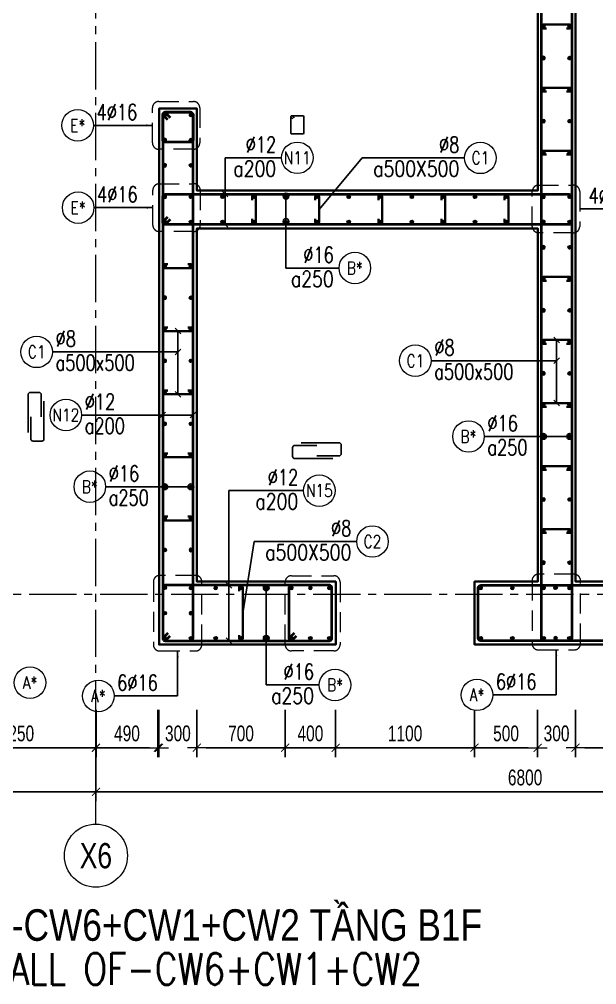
# Model space of a CAD drawing. Header units: millimetres. Extents: x 931337 to 1117500, y 19732 to 157199.
# Drawn here: x 1089556 to 1094130, y 134478 to 142132 of the extents above; entities that cross this region are included whole.
import ezdxf
from ezdxf.enums import TextEntityAlignment as Align

# ---------------------------------------------------------------- set-up
doc = ezdxf.new("R2010")
doc.units = ezdxf.units.MM
doc.header["$MEASUREMENT"] = 0
doc.linetypes.add('HIDDEN2', pattern=[4.7625, 3.175, -1.5875])
doc.linetypes.add('OF_Grid_1$0$CENTER2', pattern=[1.125, 0.75, -0.125, 0.125, -0.125])
doc.layers.get('0').update_dxf_attribs({"lineweight": 20})
doc.layers.get('Defpoints').update_dxf_attribs({"color": 151, "lineweight": 9})
for name, color, linetype, lineweight in [('KC-LEADER', 153, 'Continuous', 18), ('KC-THEP', 6, 'Continuous', 40), ('NDC_S_ANNO', 7, 'Continuous', 20), ('NDC_S_DIM', 1, 'Continuous', 15), ('NDC_S_ENG TITLE', 3, 'Continuous', 20), ('NDC_S_HIDDEN', 8, 'HIDDEN2', 13), ('NDC_S_LEADER', 1, 'Continuous', 15), ('NDC_S_REBAR', 4, 'Continuous', 35), ('NDC_S_STIRRUP', 4, 'Continuous', 40), ('NDC_S_TEXT SYMBOL', 7, 'Continuous', 20), ('NDC_S_VN TEXT', 7, 'Continuous', 20), ('NDC_S_VN TITLE', 6, 'Continuous', 35), ('NDC_S_WALL', 6, 'Continuous', 35), ('OF_Grid_1$0$NDC_S_AXIS', 5, 'OF_Grid_1$0$CENTER2', 13), ('OF_Grid_1$0$NDC_S_SYMBOL', 1, 'Continuous', 15), ('OF_Grid_1$0$NDC_S_TEXT SYMBOL', 7, 'Continuous', 20)]:
    doc.layers.add(name, color=color, linetype=linetype, lineweight=lineweight)
doc.layers.add('Leader', color=6, linetype='Continuous')
doc.layers.add('Ligature', color=1, linetype='Continuous')
doc.styles.add('NDC_ANNO', font='', dxfattribs={"width": 0.8})
doc.styles.add('NDC_ARIAL', font='arial.ttf', dxfattribs={"width": 0.85})
doc.styles.add('NDC_DIM', font='', dxfattribs={"width": 0.75})
doc.styles.add('NDC_EN TXT', font='romans.shx', dxfattribs={"width": 0.8})
doc.styles.add('NDC_VIE TXT', font='arial.ttf', dxfattribs={"width": 0.8})
doc.styles.add('OF_Grid_1$0$NDC_ANNO', font='', dxfattribs={"width": 0.8})
doc.styles.get('NDC_ANNO').set_extended_font_data('Dotum')
doc.styles.get('NDC_DIM').set_extended_font_data('Dotum')
doc.styles.get('OF_Grid_1$0$NDC_ANNO').set_extended_font_data('Dotum')
doc.dimstyles.new('NDC_1-50', dxfattribs={"dimscale": 50, "dimtxt": 2.5, "dimasz": 1, "dimexe": 1.5, "dimexo": 0, "dimgap": 0.8, "dimtad": 1, "dimdec": 0, "dimdsep": 46, "dimtxsty": 'NDC_ARIAL', "dimblk": 'DIMMARK', "dimcen": 49999.938995, "dimdle": 1.5, "dimclrd": 1, "dimclre": 1, "dimclrt": 3, "dimadec": 0, "dimazin": 0, "dimtfac": 1, "dimtdec": 0, "dimtix": 1, "dimtmove": 2, "dimatfit": 3, "dimfxl": 1, "dimarcsym": 0})
doc.dimstyles.new('NDC_dim_25', dxfattribs={"dimscale": 25, "dimtxt": 2.5, "dimasz": 1.5, "dimexe": 1.5, "dimexo": 2.5, "dimgap": 1, "dimtad": 1, "dimdec": 0, "dimzin": 0, "dimdsep": 46, "dimtxsty": 'NDC_DIM', "dimblk": 'DIMMARK', "dimcen": 0.09, "dimdle": 1.2, "dimclrd": 1, "dimclre": 1, "dimclrt": 3, "dimadec": 0, "dimazin": 0, "dimtfac": 1, "dimtdec": 0, "dimtix": 1, "dimtofl": 0, "dimtmove": 0, "dimatfit": 3, "dimfxl": 6, "dimfxlon": 1, "dimtolj": 1, "dimtzin": 0, "dimarcsym": 0})
doc.dimstyles.new('NDC_dim_30', dxfattribs={"dimscale": 30, "dimtxt": 2.5, "dimasz": 1.5, "dimexe": 1.5, "dimexo": 2.5, "dimgap": 1, "dimtad": 1, "dimdec": 0, "dimzin": 0, "dimdsep": 46, "dimtxsty": 'NDC_DIM', "dimblk": 'DIMMARK', "dimcen": 0.09, "dimdle": 1.2, "dimclrd": 1, "dimclre": 1, "dimclrt": 3, "dimadec": 0, "dimazin": 0, "dimtfac": 1, "dimtdec": 0, "dimtix": 1, "dimtofl": 0, "dimtmove": 0, "dimatfit": 3, "dimfxl": 6, "dimfxlon": 1, "dimtolj": 1, "dimtzin": 0, "dimarcsym": 0})
doc.dimstyles.new('NDC_dim_50', dxfattribs={"dimscale": 50, "dimtxt": 2.5, "dimasz": 1.5, "dimexe": 1.5, "dimexo": 2.5, "dimgap": 1, "dimtad": 1, "dimdec": 0, "dimzin": 0, "dimdsep": 46, "dimtxsty": 'NDC_DIM', "dimblk": 'DIMMARK', "dimcen": 0.09, "dimdle": 1.2, "dimclrd": 1, "dimclre": 1, "dimclrt": 3, "dimadec": 0, "dimazin": 0, "dimtfac": 1, "dimtdec": 0, "dimtix": 1, "dimtofl": 0, "dimtmove": 0, "dimatfit": 3, "dimfxl": 6, "dimfxlon": 1, "dimtolj": 1, "dimtzin": 0, "dimarcsym": 0})

# ---------------------------------------------------------------- blocks, each defined once
blk = doc.blocks.new('Drawing name_symbol')
at = {"layer": 'NDC_S_ENG TITLE', "style": 'NDC_EN TXT', "width": 0.8}
blk.add_attdef('SECTDET1', text='', height=5, dxfattribs=at).set_placement((0, 1.01), align=Align.CENTER)
at = {"layer": 'NDC_S_TEXT SYMBOL', "lineweight": 25, "style": 'NDC_ANNO', "width": 0.8}
blk.add_attdef('SSCALE', text='', height=2.5, dxfattribs=at).set_placement((0, -4), align=Align.CENTER)
at = {"layer": 'NDC_S_VN TITLE', "style": 'NDC_VIE TXT', "width": 0.8}
blk.add_attdef('SECTDET2', text='', height=5, dxfattribs=at).set_placement((0, 7.97), align=Align.CENTER)
blk = doc.blocks.new('*U9')
blk.add_circle((2.5, 0), 2.5)
at = {"layer": 'NDC_S_VN TEXT', "color": 3, "style": 'NDC_EN TXT', "width": 0.75}
blk.add_attdef('DK2', text='', height=2.5, dxfattribs=at).set_placement((-0.85, 0.85), align=Align.RIGHT)
at = {"layer": 'NDC_S_VN TEXT', "color": 7, "style": 'NDC_EN TXT', "width": 0.8}
blk.add_attdef('SH3', text='', height=2, dxfattribs=at).set_placement((2.5, 0), align=Align.MIDDLE)
blk = doc.blocks.new('DIMMARK')
at = {"layer": 'NDC_S_DIM', "color": 1}
blk.add_line((-1.5, 0), (1, 0), dxfattribs=at)
at = {"layer": 'NDC_S_DIM', "color": 2, "const_width": 0.1}
blk.add_lwpolyline([(-0.42, -0.42), (0.42, 0.42)], dxfattribs=at)
blk = doc.blocks.new('*D1036')
at = {"layer": 'Defpoints', "color": 0, "transparency": 16777216}
for p in [(1090162.7, 137174.5), (1082062.7, 136559.9), (1090162.7, 136007.9)]:
    blk.add_point(p, dxfattribs=at)
at = {"layer": 'NDC_S_DIM', "color": 1, "lineweight": -2, "transparency": 16777216}
for p, q in [((1082062.7, 136307.9), (1082062.7, 135932.9)), ((1090162.7, 136307.9), (1090162.7, 135932.9)), ((1082137.7, 136007.9), (1090087.7, 136007.9))]:
    blk.add_line(p, q, dxfattribs=at)
at = {"layer": 'NDC_S_DIM', "color": 1, "lineweight": -2, "transparency": 16777216, "xscale": 75, "yscale": 75, "zscale": 75, "rotation": 180}
blk.add_blockref('DIMMARK', (1082062.7, 136007.9), dxfattribs=at)
at = {"layer": 'NDC_S_DIM', "color": 1, "lineweight": -2, "transparency": 16777216, "xscale": 75, "yscale": 75, "zscale": 75}
blk.add_blockref('DIMMARK', (1090162.7, 136007.9), dxfattribs=at)
at = {"layer": 'NDC_S_DIM', "color": 3, "transparency": 16777216, "insert": (1086112.7, 136120.5), "char_height": 125, "attachment_point": 5, "style": 'NDC_DIM'}
blk.add_mtext('\\A1;8100', dxfattribs=at)
blk = doc.blocks.new('THEP')
at = {"layer": 'KC-LEADER', "color": 6}
blk.add_circle((0, 0), 14, dxfattribs=at)
at = {"layer": 'KC-THEP'}
for p, q in [((-14, 0), (14, 0)), ((9.9, 9.9), (-9.9, -9.9)), ((-9.9, 9.9), (9.9, -9.9)), ((0, 14), (0, -14))]:
    blk.add_line(p, q, dxfattribs=at)
blk = doc.blocks.new('*U1002')
at = {"layer": 'KC-THEP', "rotation": 9.66856443638095}
for p in [(0, 99.3), (0, -99.3)]:
    blk.add_blockref('THEP', p, dxfattribs=at)
blk = doc.blocks.new('*U1001')
at = {"layer": 'NDC_S_HIDDEN', "color": 0, "linetype": 'ByBlock', "lineweight": -2, "transparency": 16777216}
for p in [(0, 0), (250, 0), (500, 0), (750, 0), (1000, 0), (1250, 0), (1500, 0), (1750, 0), (2000, 0), (2250, 0), (2500, 0)]:
    blk.add_blockref('*U1002', p, dxfattribs=at)
blk = doc.blocks.new('*U1004')
at = {"layer": 'NDC_S_REBAR'}
blk.add_lwpolyline([(-15, -75), (-15, -100, 1), (15, -100), (15, 100, 1), (-15, 100), (-15, 75)], format="xyb", dxfattribs=at)
blk = doc.blocks.new('*U1003')
at = {"layer": 'NDC_S_HIDDEN', "color": 0, "linetype": 'ByBlock', "lineweight": -2, "transparency": 16777216}
for p in [(0, 0), (500, 0), (1000, 0), (1500, 0), (2000, 0)]:
    blk.add_blockref('*U1004', p, dxfattribs=at)
blk = doc.blocks.new('*U13')
blk.add_circle((-2.5, 0), 2.5)
at = {"layer": 'NDC_S_VN TEXT', "color": 3, "style": 'NDC_EN TXT', "width": 0.75}
blk.add_attdef('DK1', (0.5, 0.85), '', height=2.5, dxfattribs=at)
at = {"layer": 'NDC_S_VN TEXT', "color": 7, "style": 'NDC_EN TXT', "width": 0.8}
blk.add_attdef('SH2', text='', height=2, dxfattribs=at).set_placement((-2.5, 0), align=Align.MIDDLE)
blk = doc.blocks.new('*U11')
blk.add_circle((-2.5, 0), 2.5)
at = {"layer": 'NDC_S_VN TEXT', "color": 3, "style": 'NDC_EN TXT', "width": 0.75}
for tag, p in [('DK1', (0.5, 0.85)), ('KC1', (0.5, -2.97))]:
    blk.add_attdef(tag, p, '', height=2.5, dxfattribs=at)
at = {"layer": 'NDC_S_VN TEXT', "color": 7, "style": 'NDC_EN TXT', "width": 0.8}
blk.add_attdef('SH2', text='', height=2, dxfattribs=at).set_placement((-2.5, 0), align=Align.MIDDLE)
blk = doc.blocks.new('*U12')
blk.add_circle((-2.5, 0), 2.5)
at = {"layer": 'NDC_S_VN TEXT', "color": 3, "style": 'NDC_EN TXT', "width": 0.75}
for tag, p in [('DK1', (0.5, 0.85)), ('KC1', (0.5, -2.97))]:
    blk.add_attdef(tag, p, '', height=2.5, dxfattribs=at)
at = {"layer": 'NDC_S_VN TEXT', "color": 7, "style": 'NDC_EN TXT', "width": 0.8}
blk.add_attdef('SH2', text='', height=2, dxfattribs=at).set_placement((-2.5, 0), align=Align.MIDDLE)
blk = doc.blocks.new('*U10')
blk.add_circle((2.5, 0), 2.5)
at = {"layer": 'NDC_S_VN TEXT', "color": 3, "style": 'NDC_EN TXT'}
for tag, width, p in [('DK2', 0.75, (-0.85, 0.85)), ('KC2', 0.8, (-0.85, -2.97))]:
    blk.add_attdef(tag, text='', height=2.5, dxfattribs=dict(at, width=width)).set_placement(p, align=Align.RIGHT)
at = {"layer": 'NDC_S_VN TEXT', "color": 7, "style": 'NDC_EN TXT', "width": 0.8}
blk.add_attdef('SH3', text='', height=2, dxfattribs=at).set_placement((2.5, 0), align=Align.MIDDLE)
blk = doc.blocks.new('A$C72321851')
at = {"layer": 'Ligature'}
for points in [[(-60.9, -129.3), (-60.9, 170.9, -0.414214), (-43.3, 188.5), (25.8, 188.5, -0.414214), (43.4, 170.9), (43.4, -4.3)], [(-39.7, -4.3), (-39.7, -179.5, 0.414214), (-22.1, -197.1), (47, -197.1, 0.414214), (64.6, -179.5), (64.6, 120.7)]]:
    blk.add_lwpolyline(points, format="xyb", dxfattribs=at)
blk = doc.blocks.new('*U991')
at = {"layer": 'KC-THEP', "xscale": -1, "rotation": 170.331435563619}
blk.add_blockref('THEP', (0, 200), dxfattribs=at)
at = {"layer": 'KC-THEP', "rotation": 9.668564436380946}
blk.add_blockref('THEP', (0, -200), dxfattribs=at)
blk = doc.blocks.new('*U990')
at = {"layer": 'NDC_S_HIDDEN', "color": 0, "linetype": 'ByBlock', "lineweight": -2, "transparency": 16777216}
for p in [(0, 0), (250, 0)]:
    blk.add_blockref('*U991', p, dxfattribs=at)
blk = doc.blocks.new('*D1026')
at = {"layer": 'Defpoints', "color": 0, "ltscale": 200, "transparency": 16777216}
for p in [(1088911.9, 137174.5), (1090161.7, 137174.5), (1090161.7, 136357.1)]:
    blk.add_point(p, dxfattribs=at)
at = {"layer": 'NDC_S_DIM', "color": 1, "lineweight": -2, "ltscale": 200, "transparency": 16777216}
for p, q in [((1088911.9, 136657.1), (1088911.9, 136282.1)), ((1090161.7, 136657.1), (1090161.7, 136282.1)), ((1088986.9, 136357.1), (1090086.7, 136357.1))]:
    blk.add_line(p, q, dxfattribs=at)
at = {"layer": 'NDC_S_DIM', "color": 1, "lineweight": -2, "ltscale": 200, "transparency": 16777216, "xscale": 75, "yscale": 75, "zscale": 75, "rotation": 180}
blk.add_blockref('DIMMARK', (1088911.9, 136357.1), dxfattribs=at)
at = {"layer": 'NDC_S_DIM', "color": 1, "lineweight": -2, "ltscale": 200, "transparency": 16777216, "xscale": 75, "yscale": 75, "zscale": 75}
blk.add_blockref('DIMMARK', (1090161.7, 136357.1), dxfattribs=at)
at = {"layer": 'NDC_S_DIM', "color": 3, "ltscale": 200, "transparency": 16777216, "insert": (1089536.8, 136469.7), "char_height": 125, "attachment_point": 5, "style": 'NDC_DIM'}
blk.add_mtext('\\A1;1250', dxfattribs=at)
blk = doc.blocks.new('*D1027')
at = {"layer": 'Defpoints', "color": 0, "ltscale": 200, "transparency": 16777216}
for p in [(1090961.9, 137674.5), (1090661.9, 137174.5), (1090961.9, 136357.1)]:
    blk.add_point(p, dxfattribs=at)
at = {"layer": 'NDC_S_DIM', "color": 1, "lineweight": -2, "ltscale": 200, "transparency": 16777216}
for p, q in [((1090661.9, 136657.1), (1090661.9, 136282.1)), ((1090961.9, 136657.1), (1090961.9, 136282.1)), ((1090586.9, 136357.1), (1090511.9, 136357.1)), ((1091036.9, 136357.1), (1091111.9, 136357.1))]:
    blk.add_line(p, q, dxfattribs=at)
at = {"layer": 'NDC_S_DIM', "color": 1, "lineweight": -2, "ltscale": 200, "transparency": 16777216, "xscale": 75, "yscale": 75, "zscale": 75}
blk.add_blockref('DIMMARK', (1090661.9, 136357.1), dxfattribs=at)
at = {"layer": 'NDC_S_DIM', "color": 1, "lineweight": -2, "ltscale": 200, "transparency": 16777216, "xscale": 75, "yscale": 75, "zscale": 75, "rotation": 180}
blk.add_blockref('DIMMARK', (1090961.9, 136357.1), dxfattribs=at)
at = {"layer": 'NDC_S_DIM', "color": 3, "ltscale": 200, "transparency": 16777216, "insert": (1090811.9, 136469.7), "char_height": 125, "attachment_point": 5, "style": 'NDC_DIM'}
blk.add_mtext('\\A1;300', dxfattribs=at)
blk = doc.blocks.new('*D1028')
at = {"layer": 'Defpoints', "color": 0, "ltscale": 200, "transparency": 16777216}
for p in [(1090961.9, 137674.5), (1091661.9, 137174.5), (1091661.9, 136357.1)]:
    blk.add_point(p, dxfattribs=at)
at = {"layer": 'NDC_S_DIM', "color": 1, "lineweight": -2, "ltscale": 200, "transparency": 16777216}
for p, q in [((1090961.9, 136657.1), (1090961.9, 136282.1)), ((1091661.9, 136657.1), (1091661.9, 136282.1)), ((1091036.9, 136357.1), (1091586.9, 136357.1))]:
    blk.add_line(p, q, dxfattribs=at)
at = {"layer": 'NDC_S_DIM', "color": 1, "lineweight": -2, "ltscale": 200, "transparency": 16777216, "xscale": 75, "yscale": 75, "zscale": 75, "rotation": 180}
blk.add_blockref('DIMMARK', (1090961.9, 136357.1), dxfattribs=at)
at = {"layer": 'NDC_S_DIM', "color": 1, "lineweight": -2, "ltscale": 200, "transparency": 16777216, "xscale": 75, "yscale": 75, "zscale": 75}
blk.add_blockref('DIMMARK', (1091661.9, 136357.1), dxfattribs=at)
at = {"layer": 'NDC_S_DIM', "color": 3, "ltscale": 200, "transparency": 16777216, "insert": (1091311.9, 136469.7), "char_height": 125, "attachment_point": 5, "style": 'NDC_DIM'}
blk.add_mtext('\\A1;700', dxfattribs=at)
blk = doc.blocks.new('*D1029')
at = {"layer": 'Defpoints', "color": 0, "ltscale": 200, "transparency": 16777216}
for p in [(1091661.9, 137174.5), (1092061.9, 137174.5), (1092061.9, 136357.1)]:
    blk.add_point(p, dxfattribs=at)
at = {"layer": 'NDC_S_DIM', "color": 1, "lineweight": -2, "ltscale": 200, "transparency": 16777216}
for p, q in [((1091661.9, 136657.1), (1091661.9, 136282.1)), ((1092061.9, 136657.1), (1092061.9, 136282.1)), ((1091736.9, 136357.1), (1091986.9, 136357.1))]:
    blk.add_line(p, q, dxfattribs=at)
at = {"layer": 'NDC_S_DIM', "color": 1, "lineweight": -2, "ltscale": 200, "transparency": 16777216, "xscale": 75, "yscale": 75, "zscale": 75, "rotation": 180}
blk.add_blockref('DIMMARK', (1091661.9, 136357.1), dxfattribs=at)
at = {"layer": 'NDC_S_DIM', "color": 1, "lineweight": -2, "ltscale": 200, "transparency": 16777216, "xscale": 75, "yscale": 75, "zscale": 75}
blk.add_blockref('DIMMARK', (1092061.9, 136357.1), dxfattribs=at)
at = {"layer": 'NDC_S_DIM', "color": 3, "ltscale": 200, "transparency": 16777216, "insert": (1091861.9, 136469.7), "char_height": 125, "attachment_point": 5, "style": 'NDC_DIM'}
blk.add_mtext('\\A1;400', dxfattribs=at)
blk = doc.blocks.new('*D1030')
at = {"layer": 'Defpoints', "color": 0, "ltscale": 200, "transparency": 16777216}
for p in [(1092061.9, 137174.5), (1093161.9, 137174.5), (1093161.9, 136357.1)]:
    blk.add_point(p, dxfattribs=at)
at = {"layer": 'NDC_S_DIM', "color": 1, "lineweight": -2, "ltscale": 200, "transparency": 16777216}
for p, q in [((1092061.9, 136657.1), (1092061.9, 136282.1)), ((1093161.9, 136657.1), (1093161.9, 136282.1)), ((1092136.9, 136357.1), (1093086.9, 136357.1))]:
    blk.add_line(p, q, dxfattribs=at)
at = {"layer": 'NDC_S_DIM', "color": 1, "lineweight": -2, "ltscale": 200, "transparency": 16777216, "xscale": 75, "yscale": 75, "zscale": 75, "rotation": 180}
blk.add_blockref('DIMMARK', (1092061.9, 136357.1), dxfattribs=at)
at = {"layer": 'NDC_S_DIM', "color": 1, "lineweight": -2, "ltscale": 200, "transparency": 16777216, "xscale": 75, "yscale": 75, "zscale": 75}
blk.add_blockref('DIMMARK', (1093161.9, 136357.1), dxfattribs=at)
at = {"layer": 'NDC_S_DIM', "color": 3, "ltscale": 200, "transparency": 16777216, "insert": (1092611.9, 136469.7), "char_height": 125, "attachment_point": 5, "style": 'NDC_DIM'}
blk.add_mtext('\\A1;1100', dxfattribs=at)
blk = doc.blocks.new('*D1031')
at = {"layer": 'Defpoints', "color": 0, "ltscale": 200, "transparency": 16777216}
for p in [(1093661.9, 137674.5), (1093161.9, 137174.5), (1093661.9, 136357.1)]:
    blk.add_point(p, dxfattribs=at)
at = {"layer": 'NDC_S_DIM', "color": 1, "lineweight": -2, "ltscale": 200, "transparency": 16777216}
for p, q in [((1093161.9, 136657.1), (1093161.9, 136282.1)), ((1093661.9, 136657.1), (1093661.9, 136282.1)), ((1093236.9, 136357.1), (1093586.9, 136357.1))]:
    blk.add_line(p, q, dxfattribs=at)
at = {"layer": 'NDC_S_DIM', "color": 1, "lineweight": -2, "ltscale": 200, "transparency": 16777216, "xscale": 75, "yscale": 75, "zscale": 75, "rotation": 180}
blk.add_blockref('DIMMARK', (1093161.9, 136357.1), dxfattribs=at)
at = {"layer": 'NDC_S_DIM', "color": 1, "lineweight": -2, "ltscale": 200, "transparency": 16777216, "xscale": 75, "yscale": 75, "zscale": 75}
blk.add_blockref('DIMMARK', (1093661.9, 136357.1), dxfattribs=at)
at = {"layer": 'NDC_S_DIM', "color": 3, "ltscale": 200, "transparency": 16777216, "insert": (1093411.9, 136469.7), "char_height": 125, "attachment_point": 5, "style": 'NDC_DIM'}
blk.add_mtext('\\A1;500', dxfattribs=at)
blk = doc.blocks.new('*D1032')
at = {"layer": 'Defpoints', "color": 0, "ltscale": 200, "transparency": 16777216}
for p in [(1093661.9, 137674.5), (1093961.9, 137674.5), (1093961.9, 136357.1)]:
    blk.add_point(p, dxfattribs=at)
at = {"layer": 'NDC_S_DIM', "color": 1, "lineweight": -2, "ltscale": 200, "transparency": 16777216}
for p, q in [((1093661.9, 136657.1), (1093661.9, 136282.1)), ((1093961.9, 136657.1), (1093961.9, 136282.1)), ((1093586.9, 136357.1), (1093511.9, 136357.1)), ((1094036.9, 136357.1), (1094111.9, 136357.1))]:
    blk.add_line(p, q, dxfattribs=at)
at = {"layer": 'NDC_S_DIM', "color": 1, "lineweight": -2, "ltscale": 200, "transparency": 16777216, "xscale": 75, "yscale": 75, "zscale": 75}
blk.add_blockref('DIMMARK', (1093661.9, 136357.1), dxfattribs=at)
at = {"layer": 'NDC_S_DIM', "color": 1, "lineweight": -2, "ltscale": 200, "transparency": 16777216, "xscale": 75, "yscale": 75, "zscale": 75, "rotation": 180}
blk.add_blockref('DIMMARK', (1093961.9, 136357.1), dxfattribs=at)
at = {"layer": 'NDC_S_DIM', "color": 3, "ltscale": 200, "transparency": 16777216, "insert": (1093811.9, 136469.7), "char_height": 125, "attachment_point": 5, "style": 'NDC_DIM'}
blk.add_mtext('\\A1;300', dxfattribs=at)
blk = doc.blocks.new('*D1033')
at = {"layer": 'Defpoints', "color": 0, "ltscale": 200, "transparency": 16777216}
for p in [(1093961.9, 137674.5), (1096171.5, 137248), (1096171.5, 136357.1)]:
    blk.add_point(p, dxfattribs=at)
at = {"layer": 'NDC_S_DIM', "color": 1, "lineweight": -2, "ltscale": 200, "transparency": 16777216}
for p, q in [((1093961.9, 136657.1), (1093961.9, 136282.1)), ((1096171.5, 136657.1), (1096171.5, 136282.1)), ((1094036.9, 136357.1), (1096096.5, 136357.1))]:
    blk.add_line(p, q, dxfattribs=at)
at = {"layer": 'NDC_S_DIM', "color": 1, "lineweight": -2, "ltscale": 200, "transparency": 16777216, "xscale": 75, "yscale": 75, "zscale": 75, "rotation": 180}
blk.add_blockref('DIMMARK', (1093961.9, 136357.1), dxfattribs=at)
at = {"layer": 'NDC_S_DIM', "color": 1, "lineweight": -2, "ltscale": 200, "transparency": 16777216, "xscale": 75, "yscale": 75, "zscale": 75}
blk.add_blockref('DIMMARK', (1096171.5, 136357.1), dxfattribs=at)
at = {"layer": 'NDC_S_DIM', "color": 3, "ltscale": 200, "transparency": 16777216, "insert": (1095066.7, 136469.7), "char_height": 125, "attachment_point": 5, "style": 'NDC_DIM'}
blk.add_mtext('\\A1;2210', dxfattribs=at)
blk = doc.blocks.new('*U87')
at = {"layer": 'OF_Grid_1$0$NDC_S_SYMBOL'}
blk.add_line((0, 5), (0, 9), dxfattribs=at)
blk.add_circle((0, 0), 5, dxfattribs=at)
at = {"layer": 'OF_Grid_1$0$NDC_S_TEXT SYMBOL', "color": 7, "style": 'OF_Grid_1$0$NDC_ANNO', "width": 0.8}
blk.add_attdef('GRID', text='', height=4, dxfattribs=at).set_placement((0, 0), align=Align.MIDDLE)
blk = doc.blocks.new('*D1007')
at = {"layer": 'Defpoints', "color": 0, "ltscale": 200, "transparency": 16777216}
for p in [(1096962.9, 137490.3), (1090162.7, 137174.5), (1096962.9, 136007.9)]:
    blk.add_point(p, dxfattribs=at)
at = {"layer": 'NDC_S_DIM', "color": 1, "lineweight": -2, "ltscale": 200, "transparency": 16777216}
for p, q in [((1090162.7, 136307.9), (1090162.7, 135932.9)), ((1096962.9, 136307.9), (1096962.9, 135932.9)), ((1090237.7, 136007.9), (1096887.9, 136007.9))]:
    blk.add_line(p, q, dxfattribs=at)
at = {"layer": 'NDC_S_DIM', "color": 1, "lineweight": -2, "ltscale": 200, "transparency": 16777216, "xscale": 75, "yscale": 75, "zscale": 75, "rotation": 180}
blk.add_blockref('DIMMARK', (1090162.7, 136007.9), dxfattribs=at)
at = {"layer": 'NDC_S_DIM', "color": 1, "lineweight": -2, "ltscale": 200, "transparency": 16777216, "xscale": 75, "yscale": 75, "zscale": 75}
blk.add_blockref('DIMMARK', (1096962.9, 136007.9), dxfattribs=at)
at = {"layer": 'NDC_S_DIM', "color": 3, "ltscale": 200, "transparency": 16777216, "insert": (1093562.8, 136120.5), "char_height": 125, "attachment_point": 5, "style": 'NDC_DIM'}
blk.add_mtext('\\A1;6800', dxfattribs=at)
blk = doc.blocks.new('*D1008')
at = {"layer": 'Defpoints', "color": 0, "ltscale": 200, "transparency": 16777216}
for p in [(1090163.7, 137174.5), (1090653.8, 137185.9), (1090653.8, 136357.1)]:
    blk.add_point(p, dxfattribs=at)
at = {"layer": 'NDC_S_DIM', "color": 1, "lineweight": -2, "ltscale": 200, "transparency": 16777216}
for p, q in [((1090163.7, 136657.1), (1090163.7, 136282.1)), ((1090653.8, 136657.1), (1090653.8, 136282.1)), ((1090238.7, 136357.1), (1090578.8, 136357.1))]:
    blk.add_line(p, q, dxfattribs=at)
at = {"layer": 'NDC_S_DIM', "color": 1, "lineweight": -2, "ltscale": 200, "transparency": 16777216, "xscale": 75, "yscale": 75, "zscale": 75, "rotation": 180}
blk.add_blockref('DIMMARK', (1090163.7, 136357.1), dxfattribs=at)
at = {"layer": 'NDC_S_DIM', "color": 1, "lineweight": -2, "ltscale": 200, "transparency": 16777216, "xscale": 75, "yscale": 75, "zscale": 75}
blk.add_blockref('DIMMARK', (1090653.8, 136357.1), dxfattribs=at)
at = {"layer": 'NDC_S_DIM', "color": 3, "ltscale": 200, "transparency": 16777216, "insert": (1090408.7, 136469.7), "char_height": 125, "attachment_point": 5, "style": 'NDC_DIM'}
blk.add_mtext('\\A1;490', dxfattribs=at)

msp = doc.modelspace()

# ---------------------------------------------------------------- linework, layer by layer
at = {"layer": 'Ligature'}
msp.add_lwpolyline([(1091722.95, 141342.347), (1091709.646, 141355.652, -0.66817864), (1091714.457, 141367.267), (1091801.647, 141367.267, -0.41421356), (1091808.451, 141360.463), (1091808.451, 141229.54, -0.41421356), (1091801.647, 141222.736), (1091714.457, 141222.736, -0.41421356), (1091707.653, 141229.54), (1091707.653, 141360.463, -0.66817864), (1091719.268, 141365.274), (1091732.573, 141351.969)], format="xyb", dxfattribs=at)
at = {"layer": 'NDC_S_HIDDEN', "ltscale": 50}
for points in [[(1090659.899, 141479.681), (1090935.742, 141479.681, -0.41421356), (1090985.742, 141429.681), (1090985.742, 141152.131, -0.41421356), (1090935.742, 141102.131), (1090659.899, 141102.131, -0.41421356), (1090609.899, 141152.131), (1090609.899, 141429.681, -0.41421356)], [(1090663.411, 140827.467), (1090939.254, 140827.467, -0.41421356), (1090989.254, 140777.467), (1090989.254, 140499.918, -0.41421356), (1090939.254, 140449.918), (1090663.411, 140449.918, -0.41421356), (1090613.411, 140499.918), (1090613.411, 140777.467, -0.41421356)], [(1093669.377, 140817.185), (1093945.22, 140817.185, -0.41421356), (1093995.22, 140767.185), (1093995.22, 140489.636, -0.41421356), (1093945.22, 140439.636), (1093669.377, 140439.636, -0.41421356), (1093619.377, 140489.636), (1093619.377, 140767.185, -0.41421356)], [(1090667.611, 137124.179), (1090951.872, 137124.179, 0.41421356), (1091001.872, 137174.179), (1091001.872, 137672.999, 0.41421356), (1090951.872, 137722.999), (1090667.611, 137722.999, 0.41421356), (1090617.611, 137672.999), (1090617.611, 137174.179, 0.41421356)], [(1091711.852, 137720.7), (1092047.076, 137720.7, -0.41421356), (1092097.076, 137670.7), (1092097.076, 137174.542, -0.41421356), (1092047.076, 137124.542), (1091711.852, 137124.542, -0.41421356), (1091661.852, 137174.542), (1091661.852, 137670.7, -0.41421356)], [(1093667.611, 137133.001), (1093951.872, 137133.001, 0.41421356), (1094001.872, 137183.001), (1094001.872, 137681.821, 0.41421356), (1093951.872, 137731.821), (1093667.611, 137731.821, 0.41421356), (1093617.611, 137681.821), (1093617.611, 137183.001, 0.41421356)]]:
    msp.add_lwpolyline(points, format="xyb", close=True, dxfattribs=at)
at = {"layer": 'NDC_S_REBAR'}
for points in [[(1093890.364, 142059.542), (1093915.364, 142059.542, 1), (1093915.364, 142089.542), (1093708.34, 142089.542, 1), (1093708.34, 142059.542), (1093733.34, 142059.542)], [(1093890.364, 141559.542), (1093915.364, 141559.542, 1), (1093915.364, 141589.542), (1093708.34, 141589.542, 1), (1093708.34, 141559.542), (1093733.34, 141559.542)], [(1093890.364, 141059.542), (1093915.364, 141059.542, 1), (1093915.364, 141089.542), (1093708.34, 141089.542, 1), (1093708.34, 141059.542), (1093733.34, 141059.542)], [(1090890.364, 140189.542), (1090915.364, 140189.542, -1), (1090915.364, 140159.542), (1090708.34, 140159.542, -1), (1090708.34, 140189.542), (1090733.34, 140189.542)], [(1093890.364, 140059.542), (1093915.364, 140059.542, 1), (1093915.364, 140089.542), (1093708.34, 140089.542, 1), (1093708.34, 140059.542), (1093733.34, 140059.542)], [(1090890.364, 139689.542), (1090915.364, 139689.542, -1), (1090915.364, 139659.542), (1090708.34, 139659.542, -1), (1090708.34, 139689.542), (1090733.34, 139689.542)], [(1093890.364, 139559.542), (1093915.364, 139559.542, 1), (1093915.364, 139589.542), (1093708.34, 139589.542, 1), (1093708.34, 139559.542), (1093733.34, 139559.542)], [(1090890.364, 139189.542), (1090915.364, 139189.542, -1), (1090915.364, 139159.542), (1090708.34, 139159.542, -1), (1090708.34, 139189.542), (1090733.34, 139189.542)], [(1093890.364, 139059.542), (1093915.364, 139059.542, 1), (1093915.364, 139089.542), (1093708.34, 139089.542, 1), (1093708.34, 139059.542), (1093733.34, 139059.542)], [(1090890.364, 138689.542), (1090915.364, 138689.542, -1), (1090915.364, 138659.542), (1090708.34, 138659.542, -1), (1090708.34, 138689.542), (1090733.34, 138689.542)], [(1093890.364, 138559.542), (1093915.364, 138559.542, 1), (1093915.364, 138589.542), (1093708.34, 138589.542, 1), (1093708.34, 138559.542), (1093733.34, 138559.542)], [(1090890.364, 138189.542), (1090915.364, 138189.542, -1), (1090915.364, 138159.542), (1090708.34, 138159.542, -1), (1090708.34, 138189.542), (1090733.34, 138189.542)], [(1093890.364, 138059.542), (1093915.364, 138059.542, 1), (1093915.364, 138089.542), (1093708.34, 138089.542, 1), (1093708.34, 138059.542), (1093733.34, 138059.542)], [(1091296.852, 137599.542), (1091296.852, 137624.542, -1), (1091326.852, 137624.542), (1091326.852, 137224.542, -1), (1091296.852, 137224.542), (1091296.852, 137249.542)]]:
    msp.add_lwpolyline(points, format="xyb", dxfattribs=at)
at = {"layer": 'NDC_S_STIRRUP'}
for points in [[(1093731.852, 149484.542), (1093691.852, 149524.542, -0.41421356), (1093711.852, 149544.542), (1093911.852, 149544.542, -0.41421356), (1093931.852, 149524.542), (1093931.852, 137224.542, -0.41421356), (1093911.852, 137204.542), (1093711.852, 137204.542, -0.41421356), (1093691.852, 137224.542), (1093691.852, 149524.542, -0.41421356), (1093711.852, 149544.542), (1093751.852, 149504.542)], [(1090731.852, 137264.542), (1090691.852, 137224.542, 0.41421356), (1090711.852, 137204.542), (1090911.852, 137204.542, 0.41421356), (1090931.852, 137224.542), (1090931.852, 141374.542, 0.41421356), (1090911.852, 141394.542), (1090711.852, 141394.542, 0.41421356), (1090691.852, 141374.542), (1090691.852, 137224.542, 0.41421356), (1090711.852, 137204.542), (1090751.852, 137244.542)], [(1090731.852, 141334.542), (1090691.852, 141374.542, -0.41421356), (1090711.852, 141394.542), (1090911.852, 141394.542, -0.41421356), (1090931.852, 141374.542), (1090931.852, 141176.756, -0.41421356), (1090911.852, 141156.756), (1090711.852, 141156.756, -0.41421356), (1090691.852, 141176.756), (1090691.852, 141374.542, -0.41421356), (1090711.852, 141394.542), (1090751.852, 141354.542)], [(1090751.852, 140544.542), (1090711.852, 140504.542, -0.41421356), (1090691.852, 140524.542), (1090691.852, 140724.542, -0.41421356), (1090711.852, 140744.542), (1093911.852, 140744.542, -0.41421356), (1093931.852, 140724.542), (1093931.852, 140524.542, -0.41435759), (1093911.852, 140504.542), (1090711.852, 140504.542, -0.41421356), (1090691.852, 140524.542), (1090731.852, 140564.542)], [(1090731.852, 137264.542), (1090691.852, 137224.542, 0.41421356), (1090711.852, 137204.542), (1092011.852, 137204.542, 0.41421356), (1092031.852, 137224.542), (1092031.852, 137624.542, 0.41421356), (1092011.852, 137644.542), (1090711.852, 137644.542, 0.41421356), (1090691.852, 137624.542), (1090691.852, 137224.542, 0.41421356), (1090711.852, 137204.542), (1090751.852, 137244.542)], [(1091731.852, 137264.542), (1091691.852, 137224.542, 0.41421356), (1091711.852, 137204.542), (1092011.852, 137204.542, 0.41421356), (1092031.852, 137224.542), (1092031.852, 137624.542, 0.41421356), (1092011.852, 137644.542), (1091711.852, 137644.542, 0.41421356), (1091691.852, 137624.542), (1091691.852, 137224.542, 0.41421356), (1091711.852, 137204.542), (1091751.852, 137244.542)], [(1096871.852, 137604.542), (1096911.852, 137644.542, -0.41421356), (1096931.852, 137624.542), (1096931.852, 137224.542, -0.41421356), (1096911.852, 137204.542), (1093211.852, 137204.542, -0.41421356), (1093191.852, 137224.542), (1093191.852, 137624.542, -0.41421356), (1093211.852, 137644.542), (1096911.852, 137644.542, -0.41421356), (1096931.852, 137624.542), (1096891.852, 137584.542)]]:
    msp.add_lwpolyline(points, format="xyb", dxfattribs=at)
at = {"layer": 'NDC_S_WALL'}
for points in [[(1093962.652, 149074.542), (1093962.652, 137674.542), (1096662.652, 137674.542)], [(1096962.652, 137174.542), (1093162.652, 137174.542), (1093162.652, 137674.542), (1093162.652, 137674.542), (1093662.652, 137674.542), (1093662.652, 140474.542), (1090962.652, 140474.542), (1090962.652, 140474.542), (1090962.652, 137674.542), (1092062.652, 137674.542), (1092062.652, 137674.542), (1092062.652, 137174.542), (1090662.652, 137174.542), (1090662.652, 137674.542), (1090662.652, 141424.542), (1090962.652, 141424.542), (1090962.652, 140774.542), (1093662.652, 140774.542), (1093662.652, 140774.542), (1093662.652, 146174.542)]]:
    msp.add_lwpolyline(points, dxfattribs=at)
at = {"layer": 'OF_Grid_1$0$NDC_S_AXIS', "ltscale": 500}
for p, q in [((1090162.652, 135951.542), (1090162.652, 150843.003)), ((1080070.169, 137574.542), (1098690.757, 137574.542))]:
    msp.add_line(p, q, dxfattribs=at)

# ---------------------------------------------------------------- block references
at = {"layer": 'KC-THEP', "xscale": -1}
for p, rotation in [((1093708.34, 142074.542), 350.3314355636191), ((1093708.34, 141824.542), 350.3314355636191), ((1093708.34, 141574.542), 350.3314355636191), ((1090915.364, 141374.542), 170.331435563619), ((1093708.34, 141324.542), 350.3314355636191), ((1090708.34, 141174.542), 350.3314355636191), ((1093708.34, 141074.542), 350.3314355636191), ((1090708.34, 140974.542), 350.3314355636191), ((1090708.34, 140724.116), 350.3314355636191), ((1093708.34, 140724.116), 350.3314355636191), ((1090708.34, 140525.526), 350.3314355636191), ((1093708.34, 140525.526), 350.3314355636191), ((1093708.34, 140324.542), 350.3314355636191), ((1090708.34, 140174.542), 350.3314355636191), ((1093708.34, 140074.542), 350.3314355636191), ((1090708.34, 139924.542), 350.3314355636191), ((1093708.34, 139824.542), 350.3314355636191), ((1090708.34, 139674.542), 350.3314355636191), ((1093708.34, 139574.542), 350.3314355636191), ((1090708.34, 139424.542), 350.3314355636191), ((1093708.34, 139324.542), 350.3314355636191), ((1090708.34, 139174.542), 350.3314355636191), ((1093708.34, 139074.542), 350.3314355636191), ((1090708.34, 138924.542), 350.3314355636191), ((1093708.34, 138824.542), 350.3314355636191), ((1090708.34, 138674.542), 350.3314355636191), ((1093708.34, 138574.542), 350.3314355636191), ((1090708.34, 138424.542), 350.3314355636191), ((1093708.34, 138324.542), 350.3314355636191), ((1090708.34, 138174.542), 350.3314355636191), ((1093708.34, 138074.542), 350.3314355636191), ((1090915.364, 137924.542), 170.331435563619), ((1093708.34, 137824.542), 350.3314355636191), ((1090915.364, 137624.542), 170.331435563619), ((1091111.852, 137624.542), 170.331435563619), ((1091311.852, 137624.542), 170.331435563619), ((1091511.852, 137624.542), 170.331435563619), ((1091711.852, 137624.542), 170.331435563619), ((1091861.852, 137624.542), 170.331435563619), ((1092011.852, 137624.542), 170.331435563619), ((1093709.932, 137624.542), 170.331435563619), ((1093913.724, 137624.542), 170.331435563619), ((1090915.364, 137423.689), 170.331435563619), ((1090708.34, 137224.542), 350.3314355636191), ((1093804.092, 137224.542), 350.3314355636191)]:
    msp.add_blockref('THEP', p, dxfattribs=dict(at, rotation=rotation))
at = {"layer": 'KC-THEP'}
for p, rotation in [((1093915.364, 142074.542), 9.668564436380926), ((1093915.364, 141824.542), 9.668564436380926), ((1093915.364, 141574.542), 9.668564436380926), ((1090708.34, 141374.542), 189.6685644363809), ((1093915.364, 141324.542), 9.668564436380926), ((1090915.364, 141174.542), 9.668564436380946), ((1093915.364, 141074.542), 9.668564436380926), ((1090915.364, 140974.542), 9.668564436380946), ((1093915.364, 140724.116), 9.668564436380926), ((1093915.364, 140525.526), 9.668564436380926), ((1093915.364, 140324.542), 9.668564436380926), ((1090915.364, 140174.542), 9.668564436380946), ((1093915.364, 140074.542), 9.668564436380926), ((1090915.364, 139924.542), 9.668564436380946), ((1093915.364, 139824.542), 9.668564436380926), ((1090915.364, 139674.542), 9.668564436380946), ((1093915.364, 139574.542), 9.668564436380926), ((1090915.364, 139424.542), 9.668564436380946), ((1093915.364, 139324.542), 9.668564436380926), ((1090915.364, 139174.542), 9.668564436380946), ((1093915.364, 139074.542), 9.668564436380926), ((1090915.364, 138924.542), 9.668564436380946), ((1093915.364, 138824.542), 9.668564436380926), ((1090915.364, 138674.542), 9.668564436380946), ((1093915.364, 138574.542), 9.668564436380926), ((1090915.364, 138424.542), 9.668564436380946), ((1093915.364, 138324.542), 9.668564436380926), ((1090915.364, 138174.542), 9.668564436380946), ((1093915.364, 138074.542), 9.668564436380926), ((1090708.34, 137924.542), 189.6685644363809), ((1093915.364, 137824.542), 9.668564436380926), ((1090708.34, 137624.542), 189.6685644363809), ((1093804.092, 137624.542), 189.6685644363809), ((1090708.34, 137423.689), 189.6685644363809), ((1090915.364, 137224.542), 9.668564436380946), ((1091111.852, 137224.542), 9.668564436380946), ((1091311.852, 137224.542), 9.668564436380946), ((1091511.852, 137224.542), 9.668564436380946), ((1091711.852, 137224.542), 9.668564436380946), ((1091861.852, 137224.542), 9.668564436380946), ((1092011.852, 137224.542), 9.668564436380946), ((1093709.932, 137224.542), 9.668564436380946), ((1093913.724, 137224.542), 9.668564436380946)]:
    msp.add_blockref('THEP', p, dxfattribs=dict(at, rotation=rotation))
at = {"layer": 'Leader'}
for p, rotation in [((1089690.295, 138976.48), 179.9999999999999), ((1091909.106, 138710.259), 89.99999999999997)]:
    msp.add_blockref('A$C72321851', p, dxfattribs=dict(at, rotation=rotation))
at = {"layer": 'NDC_S_ANNO'}
ref = msp.add_blockref('Drawing name_symbol', (1089853.443, 134427.934), dxfattribs=dict(at, xscale=50, yscale=50, zscale=50))
ref.add_attrib('SECTDET1', 'DETAIL OF CORE WALL OF-CW6+CW1+CW2', dxfattribs={"layer": 'NDC_S_ENG TITLE', "height": 250, "style": 'NDC_EN TXT', "width": 0.8}).set_placement((1089853.443, 134478.497), align=Align.CENTER)
ref.add_attrib('SECTDET2', 'CHI TIẾT LÕI VÁCH OF-CW6+CW1+CW2 TẦNG B1F', dxfattribs={"layer": 'NDC_S_VN TITLE', "height": 250, "style": 'NDC_VIE TXT', "width": 0.8}).set_placement((1089853.443, 134826.466), align=Align.CENTER)
at = {"layer": 'NDC_S_HIDDEN'}
for name, p in [('*U1001', (1090915.364, 140624.821)), ('*U1003', (1091415.364, 140624.116)), ('*U990', (1093211.852, 137424.542))]:
    msp.add_blockref(name, p, dxfattribs=at)
at = {"layer": 'NDC_S_VN TEXT', "xscale": 50, "yscale": 50, "zscale": 50}
for name, p, values in [('*U13', (1090143.493, 141290.906), {'SH2': 'E*', 'DK1': '4%%C16'}), ('*U10', (1091632.895, 141033.742), {'SH3': 'N11', 'DK2': '%%C12', 'KC2': 'a200'}), ('*U10', (1093083.863, 141033.105), {'SH3': 'C1', 'DK2': '%%c8', 'KC2': 'a500X500'}), ('*U13', (1090147.005, 140638.692), {'SH2': 'E*', 'DK1': '4%%C16'}), ('*U9', (1094429.798, 140628.411), {'SH3': 'E*', 'DK2': '4%%C16'}), ('*U10', (1092089.07, 140159.959), {'SH3': 'B*', 'DK2': '%%C16', 'KC2': 'a250'}), ('*U12', (1089818.539, 139495.18), {'SH2': 'C1', 'DK1': '%%c8', 'KC1': 'a500x500'}), ('*U12', (1092818.539, 139425.18), {'SH2': 'C1', 'DK1': '%%c8', 'KC1': 'a500x500'}), ('*U11', (1090049.464, 138994.723), {'SH2': 'N12', 'DK1': '%%C12', 'KC1': 'a200'}), ('*U11', (1093239.393, 138824.542), {'SH2': 'B*', 'DK1': '%%C16', 'KC1': 'a250'}), ('*U11', (1090239.393, 138426.035), {'SH2': 'B*', 'DK1': '%%C16', 'KC1': 'a250'}), ('*U10', (1091807.685, 138395.433), {'SH3': 'N15', 'DK2': '%%C12', 'KC2': 'a200'}), ('*U10', (1092228.511, 137991.884), {'SH3': 'C2', 'DK2': '%%c8', 'KC2': 'a500X500'}), ('*U9', (1089515.423, 136873.049), {'SH3': 'A*', 'DK2': '6%%C16'}), ('*U10', (1091932.464, 136854.83), {'SH3': 'B*', 'DK2': '%%C16', 'KC2': 'a250'}), ('*U13', (1090306.309, 136767.274), {'SH2': 'A*', 'DK1': '6%%C16'}), ('*U13', (1093306.309, 136776.096), {'SH2': 'A*', 'DK1': '6%%C16'})]:
    msp.add_blockref(name, p, dxfattribs=at).add_auto_attribs(values)
at = {"layer": 'OF_Grid_1$0$NDC_S_AXIS', "xscale": 50, "yscale": 50, "zscale": 50}
msp.add_blockref('*U87', (1090162.652, 135501.542), dxfattribs=at).add_auto_attribs({'GRID': 'X6'})

# ---------------------------------------------------------------- dimensions: what is measured, and where the dimension line sits
at = {"layer": 'NDC_S_DIM', "ltscale": 200}
for base, p1, p2, picture, middle in [((1090961.852, 136357.081), (1090661.852, 137174.542), (1090961.852, 137674.542), '*D1027', (1090811.852, 136469.665)), ((1091661.852, 136357.081), (1090961.852, 137674.542), (1091661.852, 137174.542), '*D1028', (1091311.852, 136469.665)), ((1093661.852, 136357.081), (1093161.852, 137174.542), (1093661.852, 137674.542), '*D1031', (1093411.852, 136469.665)), ((1093961.852, 136357.081), (1093661.852, 137674.542), (1093961.852, 137674.542), '*D1032', (1093811.852, 136469.665)), ((1096171.548, 136357.081), (1093961.852, 137674.542), (1096171.548, 137248.041), '*D1033', (1095066.7, 136469.665)), ((1096962.852, 136007.931), (1090162.652, 137174.542), (1096962.852, 137490.28), '*D1007', (1093562.752, 136120.515)), ((1090161.652, 136357.081), (1088911.852, 137174.542), (1090161.652, 137174.542), '*D1026', (1089536.752, 136469.665)), ((1090653.81, 136357.081), (1090163.652, 137174.542), (1090653.81, 137185.888), '*D1008', (1090408.731, 136469.665)), ((1092061.852, 136357.081), (1091661.852, 137174.542), (1092061.852, 137174.542), '*D1029', (1091861.852, 136469.665)), ((1093161.852, 136357.081), (1092061.852, 137174.542), (1093161.852, 137174.542), '*D1030', (1092611.852, 136469.665))]:
    dim = msp.add_linear_dim(base=base, p1=p1, p2=p2, dimstyle='NDC_dim_50', override={"dimtmove": 1}, dxfattribs=at)
    dim.commit()
    dim.dimension.update_dxf_attribs({"geometry": picture, "text_midpoint": middle})
at = {"layer": 'NDC_S_DIM'}
dim = msp.add_linear_dim(base=(1090162.652, 136007.931), p1=(1082062.652, 136559.93), p2=(1090162.652, 137174.542), dimstyle='NDC_dim_50', override={"dimtmove": 1}, dxfattribs=at)
dim.commit()
dim.dimension.update_dxf_attribs({"geometry": '*D1036', "text_midpoint": (1086112.652, 136120.515)})

# ---------------------------------------------------------------- leaders
at = {"layer": 'NDC_S_LEADER'}
for points in [[(1090612.047, 141290.906), (1090143.493, 141290.906)], [(1090615.559, 140638.692), (1090147.005, 140638.692)], [(1090809.742, 137124.179), (1090809.742, 136767.274), (1090306.309, 136767.274)], [(1093809.742, 137133.001), (1093809.742, 136776.096), (1093306.309, 136776.096)]]:
    msp.add_leader(points, dimstyle='NDC_1-50', dxfattribs=at)
for points, dimstyle, override in [([(1091185.459, 140506.894), (1091185.459, 141033.561), (1091632.895, 141033.561)], 'NDC_dim_30', {"dimgap": 1, "dimtad": 0, "dimldrblk": 'Oblique'}), ([(1091185.459, 140746.894), (1091185.459, 141033.561), (1091632.895, 141033.561)], 'NDC_dim_30', {"dimtad": 0, "dimldrblk": 'Oblique'}), ([(1091930.364, 140624.116), (1092270.967, 141033.105), (1093083.863, 141033.105)], 'NDC_dim_30', {"dimtad": 0, "dimldrblk": 'Oblique'}), ([(1091668.458, 140729.672), (1091668.458, 140159.778), (1092089.07, 140159.778)], 'NDC_dim_30', {"dimgap": 1, "dimtad": 0, "dimldrblk": 'Origin'}), ([(1093995.22, 140628.411), (1094429.798, 140628.411)], 'NDC_dim_25', {"dimgap": 1, "dimtad": 0}), ([(1091668.458, 140529.672), (1091668.458, 140159.778), (1092089.07, 140159.778)], 'NDC_dim_30', {"dimgap": 1, "dimtad": 0, "dimldrblk": 'Origin'}), ([(1090811.852, 139659.542), (1090811.852, 139159.542)], 'NDC_dim_30', {"dimtad": 0, "dimldrblk": 'Oblique'}), ([(1090811.852, 139159.542), (1090811.852, 139659.542)], 'NDC_dim_30', {"dimtad": 0, "dimldrblk": 'Oblique'}), ([(1093811.852, 139589.542), (1093811.852, 139089.542)], 'NDC_dim_30', {"dimtad": 0, "dimldrblk": 'Oblique'}), ([(1093811.852, 139089.542), (1093811.852, 139589.542)], 'NDC_dim_30', {"dimtad": 0, "dimldrblk": 'Oblique'}), ([(1090811.852, 139495.18), (1089818.539, 139495.18)], 'NDC_dim_30', {"dimtad": 0, "dimldrblk": 'Oblique'}), ([(1093811.852, 139425.18), (1092818.539, 139425.18)], 'NDC_dim_30', {"dimtad": 0, "dimldrblk": 'Oblique'}), ([(1090931.852, 138994.542), (1090049.464, 138994.542)], 'NDC_dim_30', {"dimtad": 0, "dimldrblk": 'Oblique'}), ([(1090691.852, 138994.542), (1090049.464, 138994.542)], 'NDC_dim_30', {"dimtad": 0, "dimldrblk": 'Oblique'}), ([(1093915.364, 138824.542), (1093239.393, 138824.542)], 'NDC_dim_30', {"dimtad": 0, "dimldrblk": 'Origin'}), ([(1093708.34, 138824.542), (1093239.393, 138824.542)], 'NDC_dim_30', {"dimtad": 0, "dimldrblk": 'Origin'}), ([(1090915.364, 138426.035), (1090239.393, 138426.035)], 'NDC_dim_30', {"dimtad": 0, "dimldrblk": 'Origin'}), ([(1090708.34, 138426.035), (1090239.393, 138426.035)], 'NDC_dim_30', {"dimtad": 0, "dimldrblk": 'Origin'}), ([(1091215.938, 137204.542), (1091215.938, 138395.252), (1091807.685, 138395.252)], 'NDC_dim_30', {"dimtad": 0, "dimldrblk": 'Oblique'}), ([(1091215.938, 137644.542), (1091215.938, 138395.252), (1091807.685, 138395.252)], 'NDC_dim_30', {"dimtad": 0, "dimldrblk": 'Oblique'}), ([(1091326.852, 137424.542), (1091415.614, 137991.884), (1092228.511, 137991.884)], 'NDC_dim_30', {"dimgap": 1, "dimtad": 0}), ([(1091511.852, 137624.542), (1091511.852, 136854.649), (1091932.463, 136854.649)], 'NDC_dim_30', {"dimgap": 1, "dimtad": 0, "dimldrblk": 'Origin'}), ([(1091511.852, 137224.542), (1091511.852, 136854.649), (1091932.463, 136854.649)], 'NDC_dim_30', {"dimgap": 1, "dimtad": 0, "dimldrblk": 'Origin'})]:
    msp.add_leader(points, dimstyle=dimstyle, override=override, dxfattribs=at)

doc.saveas('drawing.dxf')
